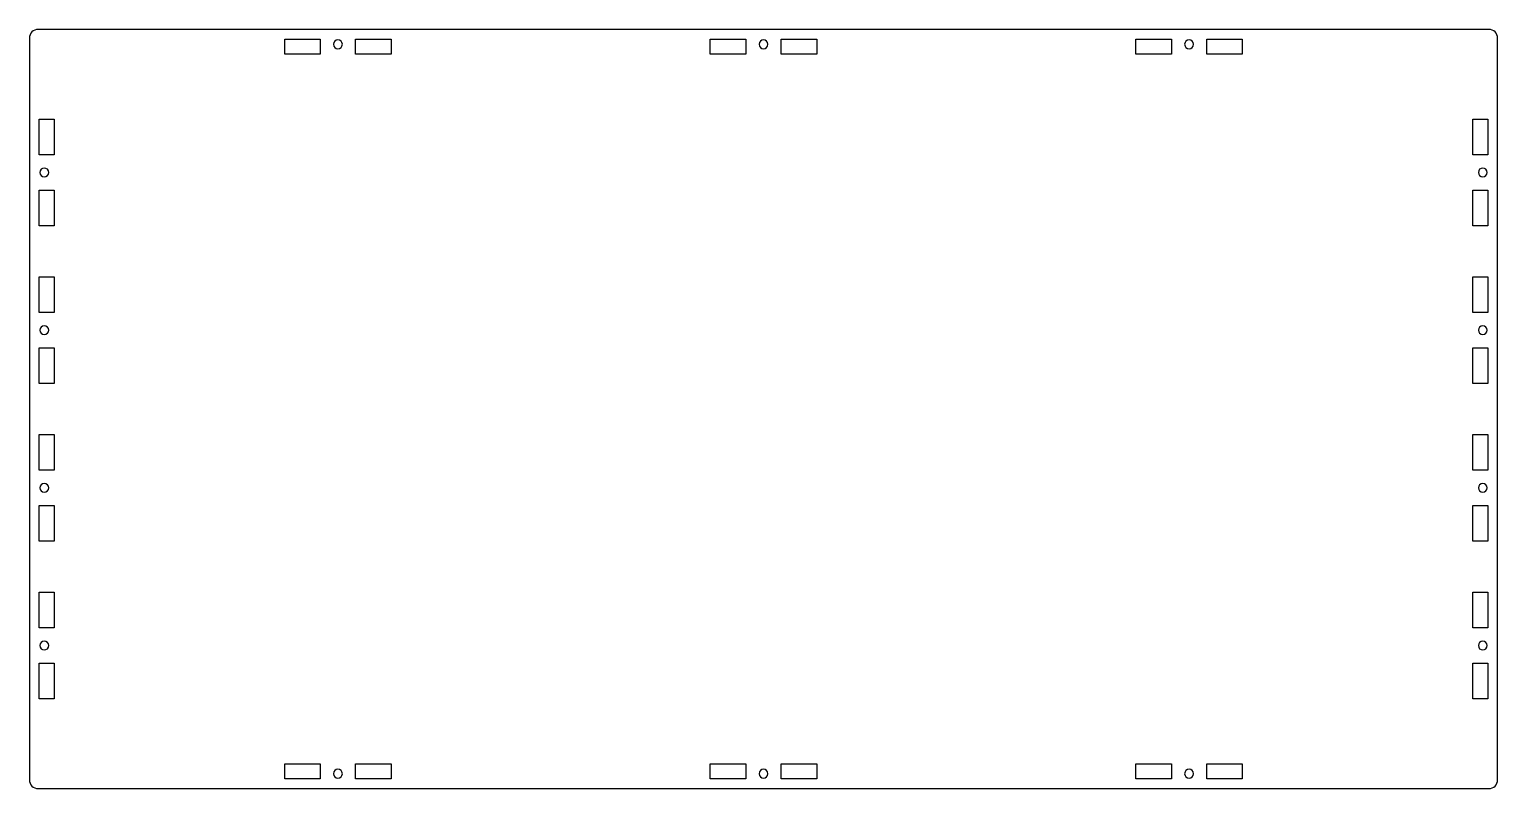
# Model space of a CAD drawing. Header units: millimetres. Extents: x -2 to 412, y 0 to 214.
import ezdxf

# ---------------------------------------------------------------- set-up
doc = ezdxf.new("R2010")
doc.units = ezdxf.units.MM
doc.layers.add('INNER_LOOP', color=5, linetype='Continuous')
doc.layers.add('OUTER_LOOP', color=1, linetype='Continuous')

msp = doc.modelspace()

# ---------------------------------------------------------------- linework, layer by layer
at = {"layer": 'INNER_LOOP'}
for points in [[(79.5, 211.2), (79.5, 207), (69.5, 207), (69.5, 211.2)], [(99.5, 211.2), (99.5, 207), (89.5, 207), (89.5, 211.2)], [(189.5, 207), (189.5, 211.2), (199.5, 211.2), (199.5, 207)], [(209.5, 211.2), (219.5, 211.2), (219.5, 207), (209.5, 207)], [(319.5, 207), (309.5, 207), (309.5, 211.2), (319.5, 211.2)], [(339.5, 211.2), (339.5, 207), (329.5, 207), (329.5, 211.2)], [(4.5, 178.67), (0.3, 178.67), (0.3, 188.67), (4.5, 188.67)], [(404.5, 188.67), (408.7, 188.67), (408.7, 178.67), (404.5, 178.67)], [(4.5, 168.67), (4.5, 158.67), (0.3, 158.67), (0.3, 168.67)], [(408.7, 158.67), (404.5, 158.67), (404.5, 168.67), (408.7, 168.67)], [(0.3, 134.22), (0.3, 144.22), (4.5, 144.22), (4.5, 134.22)], [(404.5, 134.22), (404.5, 144.22), (408.7, 144.22), (408.7, 134.22)], [(4.5, 114.22), (0.3, 114.22), (0.3, 124.22), (4.5, 124.22)], [(404.5, 114.22), (404.5, 124.22), (408.7, 124.22), (408.7, 114.22)], [(4.5, 89.78), (0.3, 89.78), (0.3, 99.78), (4.5, 99.78)], [(408.7, 89.78), (404.5, 89.78), (404.5, 99.78), (408.7, 99.78)], [(4.5, 79.78), (4.5, 69.78), (0.3, 69.78), (0.3, 79.78)], [(404.5, 79.78), (408.7, 79.78), (408.7, 69.78), (404.5, 69.78)], [(0.3, 45.33), (0.3, 55.33), (4.5, 55.33), (4.5, 45.33)], [(404.5, 55.33), (408.7, 55.33), (408.7, 45.33), (404.5, 45.33)], [(4.5, 35.33), (4.5, 25.33), (0.3, 25.33), (0.3, 35.33)], [(408.7, 25.33), (404.5, 25.33), (404.5, 35.33), (408.7, 35.33)], [(69.5, 2.8), (69.5, 7), (79.5, 7), (79.5, 2.8)], [(89.5, 7), (99.5, 7), (99.5, 2.8), (89.5, 2.8)], [(189.5, 7), (199.5, 7), (199.5, 2.8), (189.5, 2.8)], [(219.5, 2.8), (209.5, 2.8), (209.5, 7), (219.5, 7)], [(309.5, 2.8), (309.5, 7), (319.5, 7), (319.5, 2.8)], [(339.5, 7), (339.5, 2.8), (329.5, 2.8), (329.5, 7)]]:
    msp.add_lwpolyline(points, close=True, dxfattribs=at)
at = {"layer": 'INNER_LOOP', "extrusion": (0, 0, -1)}
for centre in [(-84.5, 209.8), (-204.5, 209.8), (-324.5, 209.8), (-1.7, 173.67), (-407.31, 173.67), (-1.7, 129.22), (-407.31, 129.22), (-1.7, 84.78), (-407.31, 84.78), (-1.7, 40.33), (-407.31, 40.33), (-84.5, 4.2), (-204.5, 4.2), (-324.5, 4.2)]:
    msp.add_circle(centre, 1.25, dxfattribs=at)
at = {"layer": 'OUTER_LOOP'}
msp.add_lwpolyline([(0, 214, 0.414214), (-2.5, 211.5), (-2.5, 2.5, 0.414214), (0, 0), (409, 0, 0.414214), (411.5, 2.5), (411.5, 211.5, 0.414214), (409, 214)], format="xyb", close=True, dxfattribs=at)

doc.saveas('drawing.dxf')
